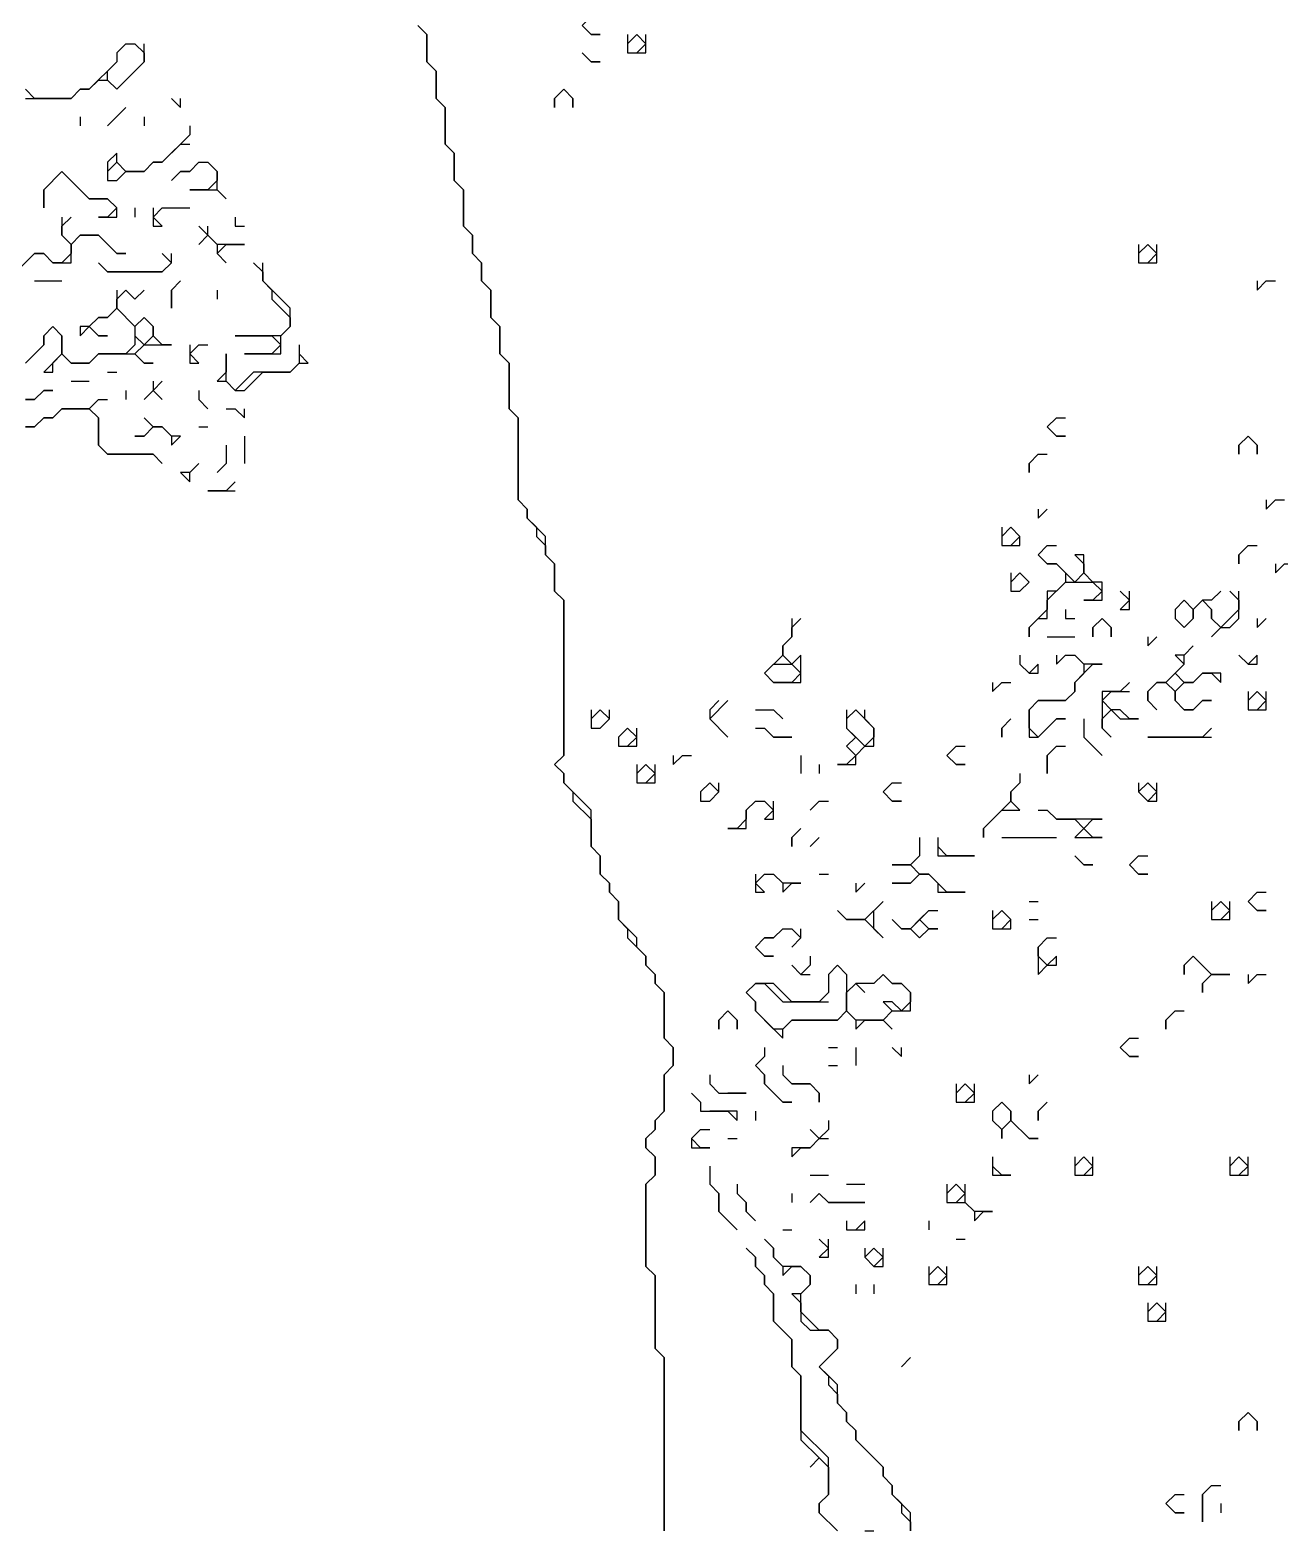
# Model space of a CAD drawing. Header units: metres. Extents: x 0 to 599, y 1 to 800.
# Drawn here: x 220.5 to 357.5, y 1 to 165.5 of the extents above; entities that cross this region are included whole.
import ezdxf

# ---------------------------------------------------------------- set-up
doc = ezdxf.new("R2010")
doc.units = ezdxf.units.M

msp = doc.modelspace()

# ---------------------------------------------------------------- linework, layer by layer
for points in [[(282, 167), (281, 166), (282, 165), (283, 165), (282, 165), (281, 166), (282, 167), (283, 167)], [(263, 166), (264, 165), (264, 162), (265, 161), (265, 158), (266, 157), (266, 153), (267, 152), (267, 149), (268, 148), (268, 144), (269, 143), (269, 141), (270, 140), (270, 138), (271, 137), (271, 134), (272, 133), (272, 130), (273, 129), (273, 124), (274, 123), (274, 114), (275, 113), (275, 112), (276, 111), (276, 110), (277, 109), (277, 108), (278, 107), (278, 104), (279, 103), (279, 86), (278, 85), (279, 84), (279, 83), (280, 82), (280, 81), (282, 79), (282, 76), (283, 75), (283, 73), (284, 72), (284, 71), (285, 70), (285, 68), (286, 67), (286, 66), (288, 64), (288, 63), (289, 62), (289, 61), (290, 60), (290, 55), (291, 54), (291, 52), (290, 51), (290, 47), (289, 46), (289, 45), (288, 44), (288, 43), (289, 42), (289, 40), (288, 39), (288, 30), (289, 29), (289, 21), (290, 20), (290, 1), (290, 20), (289, 21), (289, 29), (288, 30), (288, 39), (289, 40), (289, 42), (288, 43), (288, 44), (289, 45), (289, 46), (290, 47), (290, 51), (291, 52), (291, 54), (290, 55), (290, 60), (289, 61), (289, 62), (288, 63), (288, 64), (287, 65), (287, 66), (285, 68), (285, 70), (284, 71), (284, 72), (283, 73), (283, 75), (282, 76), (282, 80), (279, 83), (279, 84), (278, 85), (279, 86), (279, 103), (278, 104), (278, 107), (277, 108), (277, 110), (275, 112), (275, 113), (274, 114), (274, 123), (273, 124), (273, 129), (272, 130), (272, 133), (271, 134), (271, 137), (270, 138), (270, 140), (269, 141), (269, 143), (268, 144), (268, 148), (267, 149), (267, 152), (266, 153), (266, 157), (265, 158), (265, 161), (264, 162), (264, 165), (263, 166)], [(286, 165), (286, 163), (288, 163), (288, 165)], [(286, 164), (287, 165), (288, 164), (287, 163)], [(231, 164), (230, 163), (230, 162), (227, 159), (226, 159), (225, 158), (221, 158), (220, 159)], [(220, 158), (225, 158), (226, 159), (227, 159), (228, 160), (229, 160), (230, 159), (233, 162), (233, 164)], [(230, 163), (231, 164), (232, 164), (233, 163), (233, 162), (230, 159), (229, 160), (229, 161), (230, 162)], [(281, 163), (282, 162), (283, 162), (282, 162)], [(234, 159)], [(236, 158), (237, 157), (237, 158)], [(279, 159), (278, 158), (278, 157), (278, 158), (279, 159), (280, 158), (280, 157), (280, 158)], [(228, 157)], [(231, 157), (229, 155)], [(226, 156), (226, 155)], [(238, 155), (238, 154), (235, 151), (234, 151), (233, 150), (231, 150), (230, 151), (230, 152), (229, 151), (229, 149), (230, 149), (231, 150), (233, 150), (234, 151), (235, 151), (237, 153), (238, 153)], [(233, 156), (233, 155)], [(235, 155)], [(232, 152)], [(224, 150), (222, 148), (222, 146), (222, 148), (224, 150), (227, 147), (229, 147), (230, 146), (229, 145), (228, 145), (230, 145), (230, 146), (229, 147), (227, 147)], [(229, 150), (230, 151), (231, 150), (230, 149)], [(239, 151), (238, 150), (237, 150), (236, 149), (237, 150), (238, 150), (239, 151), (240, 151), (241, 150), (241, 149), (240, 148), (238, 148), (241, 148), (242, 147), (241, 148), (241, 150), (240, 151)], [(224, 145), (224, 143), (225, 142), (225, 141), (224, 140), (223, 140), (222, 141), (221, 141), (219, 139)], [(219, 139), (221, 141), (222, 141), (223, 140), (225, 140), (225, 142), (226, 143), (228, 143), (230, 141), (231, 141), (230, 141), (228, 143), (226, 143), (225, 142), (224, 143), (224, 144), (225, 145)], [(232, 146), (232, 145)], [(234, 146), (234, 144), (235, 144), (234, 145), (235, 146), (238, 146)], [(243, 145), (243, 144), (244, 144)], [(221, 144)], [(239, 144), (240, 143), (239, 142), (240, 143), (241, 142), (241, 141), (242, 140), (241, 141), (242, 142), (244, 142), (241, 142), (240, 143), (240, 144)], [(233, 142)], [(342, 142), (342, 140), (344, 140), (344, 142)], [(342, 141), (343, 142), (344, 141), (343, 140)], [(235, 141), (236, 140), (235, 139), (229, 139), (228, 140), (229, 139), (235, 139), (236, 140), (236, 141)], [(245, 140), (246, 139), (246, 138), (247, 137), (247, 136), (249, 134), (249, 133), (248, 132), (243, 132), (247, 132), (248, 131), (247, 130), (244, 130), (248, 130), (248, 132), (249, 133), (249, 135), (246, 138), (246, 140)], [(230, 137), (230, 135), (229, 134), (228, 134), (227, 133), (226, 133), (226, 132), (227, 133), (228, 132), (229, 132), (228, 132), (227, 133), (228, 134), (229, 134), (230, 135), (232, 133), (232, 131), (231, 130), (228, 130), (227, 129), (225, 129), (224, 130), (224, 132), (223, 133), (222, 132), (222, 131), (220, 129), (222, 131), (222, 132), (223, 133), (224, 132), (224, 130), (222, 128), (223, 128), (223, 129), (224, 130), (225, 129), (227, 129), (228, 130), (232, 130), (233, 129), (234, 129), (233, 129), (232, 130), (233, 131), (236, 131), (235, 131), (234, 132), (234, 133), (233, 134), (232, 133), (230, 135), (230, 136), (231, 137), (232, 136), (233, 137), (232, 136), (231, 137)], [(221, 138), (224, 138)], [(227, 138)], [(237, 138), (236, 137), (236, 135), (236, 137)], [(241, 137), (241, 136)], [(355, 138), (355, 137), (356, 138), (357, 138)], [(238, 136)], [(232, 133), (233, 134), (234, 133), (234, 132), (233, 131), (232, 132)], [(238, 134)], [(238, 131), (238, 129), (239, 129), (238, 130), (239, 131), (240, 131)], [(250, 131), (250, 129), (249, 128), (245, 128), (243, 126), (242, 127), (242, 130), (242, 128), (241, 127), (242, 127), (243, 126), (244, 126), (246, 128), (249, 128), (250, 129), (251, 129), (250, 130)], [(236, 129)], [(225, 127), (227, 127)], [(229, 128), (230, 128)], [(234, 127), (234, 126), (233, 125), (234, 126), (235, 125), (234, 126), (235, 127)], [(220, 125), (221, 125), (222, 126), (223, 126), (222, 126), (221, 125), (220, 125)], [(231, 126), (231, 125)], [(239, 126), (239, 125), (240, 124), (239, 125)], [(228, 125), (227, 124), (224, 124), (223, 123), (222, 123), (221, 122), (220, 122)], [(220, 122), (221, 122), (222, 123), (223, 123), (224, 124), (227, 124), (228, 123), (228, 120), (229, 119), (234, 119), (235, 118), (234, 119), (229, 119), (228, 120), (228, 123), (227, 124), (228, 125), (229, 125)], [(242, 124), (243, 124), (244, 123), (244, 124)], [(230, 123)], [(233, 123), (234, 122), (233, 121), (232, 121), (233, 121), (234, 122), (235, 122), (236, 121), (236, 120), (237, 121), (236, 121), (235, 122), (234, 122)], [(239, 122), (240, 122)], [(242, 122)], [(333, 123), (332, 122), (333, 121), (334, 121), (333, 121), (332, 122), (333, 123), (334, 123)], [(244, 121), (244, 118)], [(354, 121), (353, 120), (353, 119), (353, 120), (354, 121), (355, 120), (355, 119), (355, 120)], [(242, 120), (242, 118), (241, 117), (242, 118)], [(331, 119), (330, 118), (330, 117), (330, 118), (331, 119), (332, 119)], [(239, 118), (238, 117), (237, 117), (238, 116), (238, 117)], [(332, 117)], [(243, 116), (242, 115), (240, 115), (243, 115)], [(356, 114), (356, 113), (357, 114), (358, 114)], [(331, 113), (331, 112), (332, 113)], [(327, 111), (327, 109), (329, 109), (329, 110), (328, 111)], [(327, 110), (328, 111), (329, 110), (328, 109)], [(332, 109), (331, 108), (332, 107), (333, 107), (334, 106), (334, 105), (333, 104), (332, 104), (332, 102), (330, 100), (330, 99), (330, 100), (331, 101), (332, 101), (332, 103), (334, 105), (337, 105), (338, 104), (337, 103), (336, 103), (338, 103), (338, 105), (337, 105), (336, 106), (336, 108), (335, 108), (336, 107), (336, 106), (335, 105), (333, 107), (332, 107), (331, 108), (332, 109), (333, 109)], [(354, 109), (353, 108), (353, 107), (353, 108), (354, 109), (355, 109)], [(355, 107)], [(357, 107), (357, 106), (358, 107), (360, 107)], [(328, 106), (328, 104), (329, 104), (330, 105), (329, 106)], [(328, 105), (329, 106), (330, 105), (329, 104)], [(340, 104), (341, 103), (340, 102), (341, 102), (341, 104)], [(351, 104), (350, 103), (349, 103), (348, 102), (347, 103), (346, 102), (346, 101), (347, 100), (348, 101), (348, 102), (349, 103), (350, 102), (350, 101), (351, 100), (350, 99), (351, 100), (352, 100), (353, 101), (353, 104)], [(352, 104), (353, 103), (353, 102), (351, 100), (350, 101), (350, 102)], [(334, 102), (334, 101), (335, 101)], [(346, 102), (347, 103), (348, 102), (348, 101), (347, 100), (346, 101)], [(304, 101), (304, 99), (303, 98), (303, 97), (301, 95), (302, 94), (305, 94), (305, 97), (304, 96), (303, 97), (303, 98), (304, 99), (304, 100), (305, 101)], [(338, 101), (337, 100), (337, 99), (337, 100), (338, 101), (339, 100), (339, 99), (339, 100)], [(355, 101), (355, 100), (356, 101)], [(307, 100)], [(332, 99), (335, 99)], [(343, 99), (343, 98), (344, 99)], [(348, 98), (347, 97), (346, 97), (347, 96), (345, 94), (344, 94), (343, 93), (343, 92), (344, 91), (343, 92), (343, 93), (344, 94), (345, 94), (346, 93), (346, 92), (347, 91), (348, 91), (349, 92), (350, 92), (349, 92), (348, 91), (347, 91), (346, 92), (346, 93), (347, 94), (348, 94), (349, 95), (350, 95), (351, 94), (351, 95), (349, 95), (348, 94), (347, 94), (346, 95), (347, 96), (347, 97)], [(301, 95), (302, 96), (304, 96), (305, 95), (304, 94), (302, 94)], [(329, 97), (329, 96), (330, 95), (331, 95), (331, 96), (330, 95), (329, 96)], [(333, 97), (333, 96), (334, 97), (335, 97), (336, 96), (336, 95), (335, 94), (335, 93), (334, 92), (331, 92), (330, 91), (330, 88), (331, 88), (333, 90), (334, 90), (333, 90), (331, 88), (330, 89), (330, 91), (331, 92), (334, 92), (335, 93), (335, 94), (337, 96), (338, 96), (336, 96), (335, 97)], [(341, 96)], [(343, 96)], [(353, 97), (354, 96), (355, 96), (355, 97), (354, 96)], [(326, 94), (326, 93), (327, 94), (328, 94)], [(341, 94), (340, 93), (338, 93), (338, 89), (339, 88), (338, 89), (338, 90), (339, 91), (340, 90), (342, 90), (341, 90), (340, 91), (339, 91), (338, 92), (339, 93), (341, 93)], [(345, 94), (346, 95), (347, 94), (346, 93)], [(354, 93), (354, 91), (356, 91), (356, 93)], [(354, 92), (355, 93), (356, 92), (355, 91)], [(282, 91), (282, 89), (283, 89), (284, 90), (284, 91)], [(282, 90), (283, 91), (284, 90), (283, 89)], [(296, 92), (295, 91), (295, 90), (297, 88), (295, 90), (297, 92)], [(300, 91), (302, 91), (303, 90), (302, 91)], [(310, 91), (310, 89), (311, 88), (310, 87), (311, 86), (310, 85), (309, 85), (311, 85), (311, 86), (312, 87), (313, 87), (313, 89), (312, 90), (312, 91)], [(310, 90), (311, 91), (313, 89), (313, 88), (312, 87), (310, 89)], [(286, 89), (285, 88), (285, 87), (287, 87), (287, 89)], [(285, 88), (286, 89), (287, 88), (286, 87)], [(298, 90)], [(300, 89), (301, 89), (302, 88), (304, 88), (302, 88), (301, 89)], [(305, 90)], [(328, 90), (327, 89), (327, 88), (327, 89)], [(336, 90), (336, 88), (338, 86), (336, 88)], [(350, 89), (349, 88), (343, 88), (350, 88)], [(307, 88)], [(310, 87), (311, 88), (312, 87), (311, 86)], [(291, 86), (291, 85), (292, 86), (293, 86)], [(305, 86), (305, 84)], [(322, 87), (321, 86), (322, 85), (323, 85), (322, 85), (321, 86), (322, 87), (323, 87)], [(333, 87), (332, 86), (332, 84), (332, 86), (333, 87), (334, 87)], [(287, 85), (287, 83), (289, 83), (289, 85)], [(287, 84), (288, 85), (289, 84), (288, 83)], [(307, 85), (307, 84)], [(329, 84), (329, 83), (328, 82), (328, 81), (325, 78), (325, 77), (325, 78), (327, 80), (329, 80), (328, 81), (328, 82), (329, 83)], [(327, 84)], [(295, 83), (294, 82), (294, 81), (295, 81), (296, 82), (296, 83)], [(294, 82), (295, 83), (296, 82), (295, 81)], [(315, 83), (314, 82), (315, 81), (316, 81), (315, 81), (314, 82), (315, 83), (316, 83)], [(342, 83), (342, 82), (343, 81), (344, 81), (344, 83)], [(342, 82), (343, 83), (344, 82), (343, 81)], [(300, 81), (299, 80), (299, 79), (298, 78), (297, 78), (299, 78), (299, 80), (300, 81), (301, 81), (302, 80), (301, 79), (302, 79), (302, 81)], [(307, 81), (306, 80), (307, 81), (308, 81)], [(297, 80)], [(308, 79)], [(312, 80)], [(320, 79)], [(331, 80), (332, 80), (333, 79), (335, 79), (336, 78), (335, 77), (338, 77), (337, 77), (336, 78), (337, 79), (338, 79), (333, 79), (332, 80)], [(340, 79)], [(305, 78), (304, 77), (304, 76), (304, 77)], [(310, 78)], [(307, 77), (306, 76)], [(318, 77), (318, 75), (317, 74), (315, 74), (317, 74), (318, 73), (317, 72), (315, 72), (317, 72), (318, 73), (319, 73), (320, 72), (320, 71), (323, 71), (321, 71), (319, 73), (318, 73), (317, 74), (318, 75)], [(320, 77), (320, 75), (324, 75), (321, 75), (320, 76)], [(327, 77), (333, 77)], [(335, 75), (336, 74), (337, 74), (336, 74)], [(342, 75), (341, 74), (342, 73), (343, 73), (342, 73), (341, 74), (342, 75), (343, 75)], [(300, 73), (300, 71), (301, 71), (300, 72), (301, 73), (302, 73), (303, 72), (303, 71), (304, 72), (305, 72), (303, 72), (302, 73)], [(307, 73), (308, 73)], [(325, 73)], [(311, 72), (311, 71), (312, 72)], [(355, 71), (354, 70), (355, 69), (356, 69), (355, 69), (354, 70), (355, 71), (356, 71)], [(305, 70)], [(314, 70), (312, 68), (310, 68), (309, 69), (310, 68), (312, 68), (314, 66), (313, 67), (313, 69)], [(330, 70), (331, 70)], [(350, 70), (350, 68), (352, 68), (352, 70)], [(350, 69), (351, 70), (352, 69), (351, 68)], [(319, 69), (317, 67), (316, 67), (315, 68), (316, 67), (317, 67), (318, 66), (319, 67), (320, 67), (319, 67), (318, 68), (319, 69), (320, 69)], [(317, 67), (318, 68), (319, 67), (318, 66)], [(326, 69), (326, 67), (328, 67), (328, 68), (327, 69)], [(326, 68), (327, 69), (328, 68), (327, 67)], [(330, 68), (331, 68)], [(303, 67), (302, 66), (301, 66), (300, 65), (301, 64), (302, 64), (301, 64), (300, 65), (301, 66), (302, 66), (303, 67), (304, 67), (305, 66), (304, 65), (305, 66), (305, 67)], [(332, 66), (331, 65), (331, 62), (332, 63), (333, 63), (333, 64), (332, 63), (331, 64), (331, 65), (332, 66), (333, 66)], [(316, 65)], [(309, 63), (308, 62), (308, 60), (307, 59), (304, 59), (302, 61), (300, 61), (299, 60), (300, 59), (300, 58), (303, 55), (303, 56), (304, 57), (309, 57), (310, 58), (311, 57), (311, 56), (312, 57), (314, 57), (315, 56), (314, 57), (315, 58), (317, 58), (317, 60), (316, 61), (315, 61), (314, 62), (313, 61), (311, 61)], [(308, 62), (309, 63), (310, 62), (310, 58), (309, 57), (304, 57), (303, 56), (302, 56), (300, 58), (300, 59), (299, 60), (300, 61), (301, 61), (303, 59), (308, 59)], [(306, 64), (306, 63), (305, 62), (304, 63), (305, 62), (306, 62)], [(318, 64)], [(348, 64), (347, 63), (347, 62), (347, 63), (348, 64), (350, 62), (349, 61), (349, 60), (349, 61), (350, 62), (352, 62), (350, 62)], [(314, 62), (315, 61), (316, 61), (317, 60), (317, 59), (316, 58), (315, 59), (314, 59), (315, 58), (314, 57), (311, 57), (310, 58), (310, 60), (311, 61), (312, 60)], [(333, 61)], [(354, 62), (354, 61), (355, 62), (356, 62)], [(351, 60)], [(297, 58), (296, 57), (296, 56), (296, 57), (297, 58), (298, 57), (298, 56), (298, 57)], [(346, 58), (345, 57), (345, 56), (345, 57), (346, 58), (347, 58)], [(347, 56)], [(305, 55)], [(318, 55)], [(341, 55), (340, 54), (341, 53), (342, 53), (341, 53), (340, 54), (341, 55), (342, 55)], [(299, 54)], [(301, 54), (301, 53), (300, 52), (301, 51), (301, 50), (303, 48), (304, 48), (303, 48), (301, 50), (301, 51), (300, 52), (301, 53)], [(308, 54), (309, 54)], [(311, 54), (311, 52)], [(315, 54), (316, 53), (316, 54)], [(293, 51)], [(295, 51), (295, 50), (296, 49), (299, 49), (297, 49)], [(303, 52), (303, 51), (304, 50), (306, 50), (307, 49), (307, 48), (307, 49), (306, 50), (304, 50), (303, 51)], [(308, 52), (309, 52)], [(330, 51), (330, 50), (331, 51)], [(322, 50), (322, 48), (324, 48), (324, 50)], [(322, 49), (323, 50), (324, 49), (323, 48)], [(293, 49), (294, 48), (294, 47), (297, 47), (298, 46), (298, 47), (295, 47)], [(327, 48), (326, 47), (326, 46), (327, 45), (327, 44), (327, 45), (328, 46), (330, 44), (331, 44), (330, 44), (328, 46), (328, 47)], [(326, 47), (327, 48), (328, 47), (328, 46), (327, 45), (326, 46)], [(332, 48), (331, 47), (331, 46), (331, 47)], [(335, 48)], [(337, 49)], [(300, 47), (300, 46)], [(337, 47)], [(294, 45), (293, 44), (293, 43), (295, 43), (294, 43), (293, 44), (294, 45), (295, 45)], [(308, 46), (308, 45), (307, 44), (306, 45), (307, 44), (306, 43), (304, 43), (304, 42), (305, 43), (306, 43), (307, 44), (308, 44)], [(333, 46)], [(297, 44), (298, 44)], [(300, 43)], [(326, 42), (326, 40), (328, 40), (327, 40), (326, 41)], [(329, 42)], [(331, 42)], [(335, 42), (335, 40), (337, 40), (337, 42)], [(335, 41), (336, 42), (337, 41), (336, 40)], [(352, 42), (352, 40), (354, 40), (354, 42)], [(352, 41), (353, 42), (354, 41), (353, 40)], [(295, 41), (295, 39), (296, 38), (296, 36), (298, 34), (296, 36), (296, 38), (295, 39)], [(306, 40), (308, 40)], [(298, 39), (298, 38), (299, 37), (299, 36), (300, 35), (299, 36), (299, 37), (298, 38)], [(304, 38), (304, 37)], [(307, 38), (306, 37), (307, 38), (308, 37), (312, 37), (308, 37)], [(310, 39), (312, 39)], [(321, 39), (321, 37), (323, 37), (324, 36), (324, 35), (325, 36), (326, 36), (324, 36), (323, 37), (323, 39)], [(321, 38), (322, 39), (323, 38), (322, 37)], [(310, 35), (310, 34), (312, 34), (312, 35), (311, 34)], [(319, 35), (319, 34)], [(321, 35)], [(301, 33), (302, 32), (302, 31), (303, 30), (303, 29), (304, 30), (305, 30), (306, 29), (306, 28), (305, 27), (304, 27), (305, 26), (305, 24), (306, 23), (308, 23), (309, 22), (309, 21), (307, 19), (308, 18), (308, 17), (309, 16), (309, 15), (310, 14), (310, 13), (311, 12), (311, 11), (314, 8), (314, 7), (315, 6), (315, 5), (316, 4), (316, 3), (317, 2), (317, 1), (317, 3), (315, 5), (315, 6), (314, 7), (314, 8), (311, 11), (311, 12), (310, 13), (310, 14), (309, 15), (309, 17), (307, 19), (309, 21), (309, 22), (308, 23), (307, 23), (305, 25), (305, 27), (306, 28), (306, 29), (305, 30), (303, 30), (302, 31), (302, 32)], [(303, 34), (304, 34)], [(307, 33), (308, 32), (307, 31), (308, 31), (308, 33)], [(322, 33), (323, 33)], [(325, 33)], [(299, 32), (300, 31), (300, 30), (301, 29), (301, 28), (302, 27), (302, 24), (304, 22), (304, 19), (305, 18), (305, 11), (307, 9), (306, 8), (307, 9), (308, 8), (308, 5), (307, 4), (307, 3), (309, 1), (307, 3), (307, 4), (308, 5), (308, 9), (305, 12), (305, 18), (304, 19), (304, 22), (302, 24), (302, 27), (301, 28), (301, 29), (300, 30), (300, 31)], [(304, 32)], [(312, 32), (312, 31), (313, 30), (314, 30), (314, 32)], [(312, 31), (313, 32), (314, 31), (313, 30)], [(319, 30), (319, 28), (321, 28), (321, 30)], [(319, 29), (320, 30), (321, 29), (320, 28)], [(342, 30), (342, 28), (344, 28), (344, 30)], [(342, 29), (343, 30), (344, 29), (343, 28)], [(311, 28), (311, 27)], [(313, 28), (313, 27)], [(343, 26), (343, 24), (345, 24), (345, 26)], [(343, 25), (344, 26), (345, 25), (344, 24)], [(317, 20), (316, 19)], [(354, 14), (353, 13), (353, 12), (353, 13), (354, 14), (355, 13), (355, 12), (355, 13)], [(346, 5), (345, 4), (346, 3), (347, 3), (346, 3), (345, 4), (346, 5), (347, 5)], [(350, 6), (349, 5), (349, 2), (349, 5), (350, 6), (351, 6)], [(351, 4), (351, 3)], [(312, 1), (313, 1)]]:
    msp.add_lwpolyline(points)

doc.saveas('drawing.dxf')
